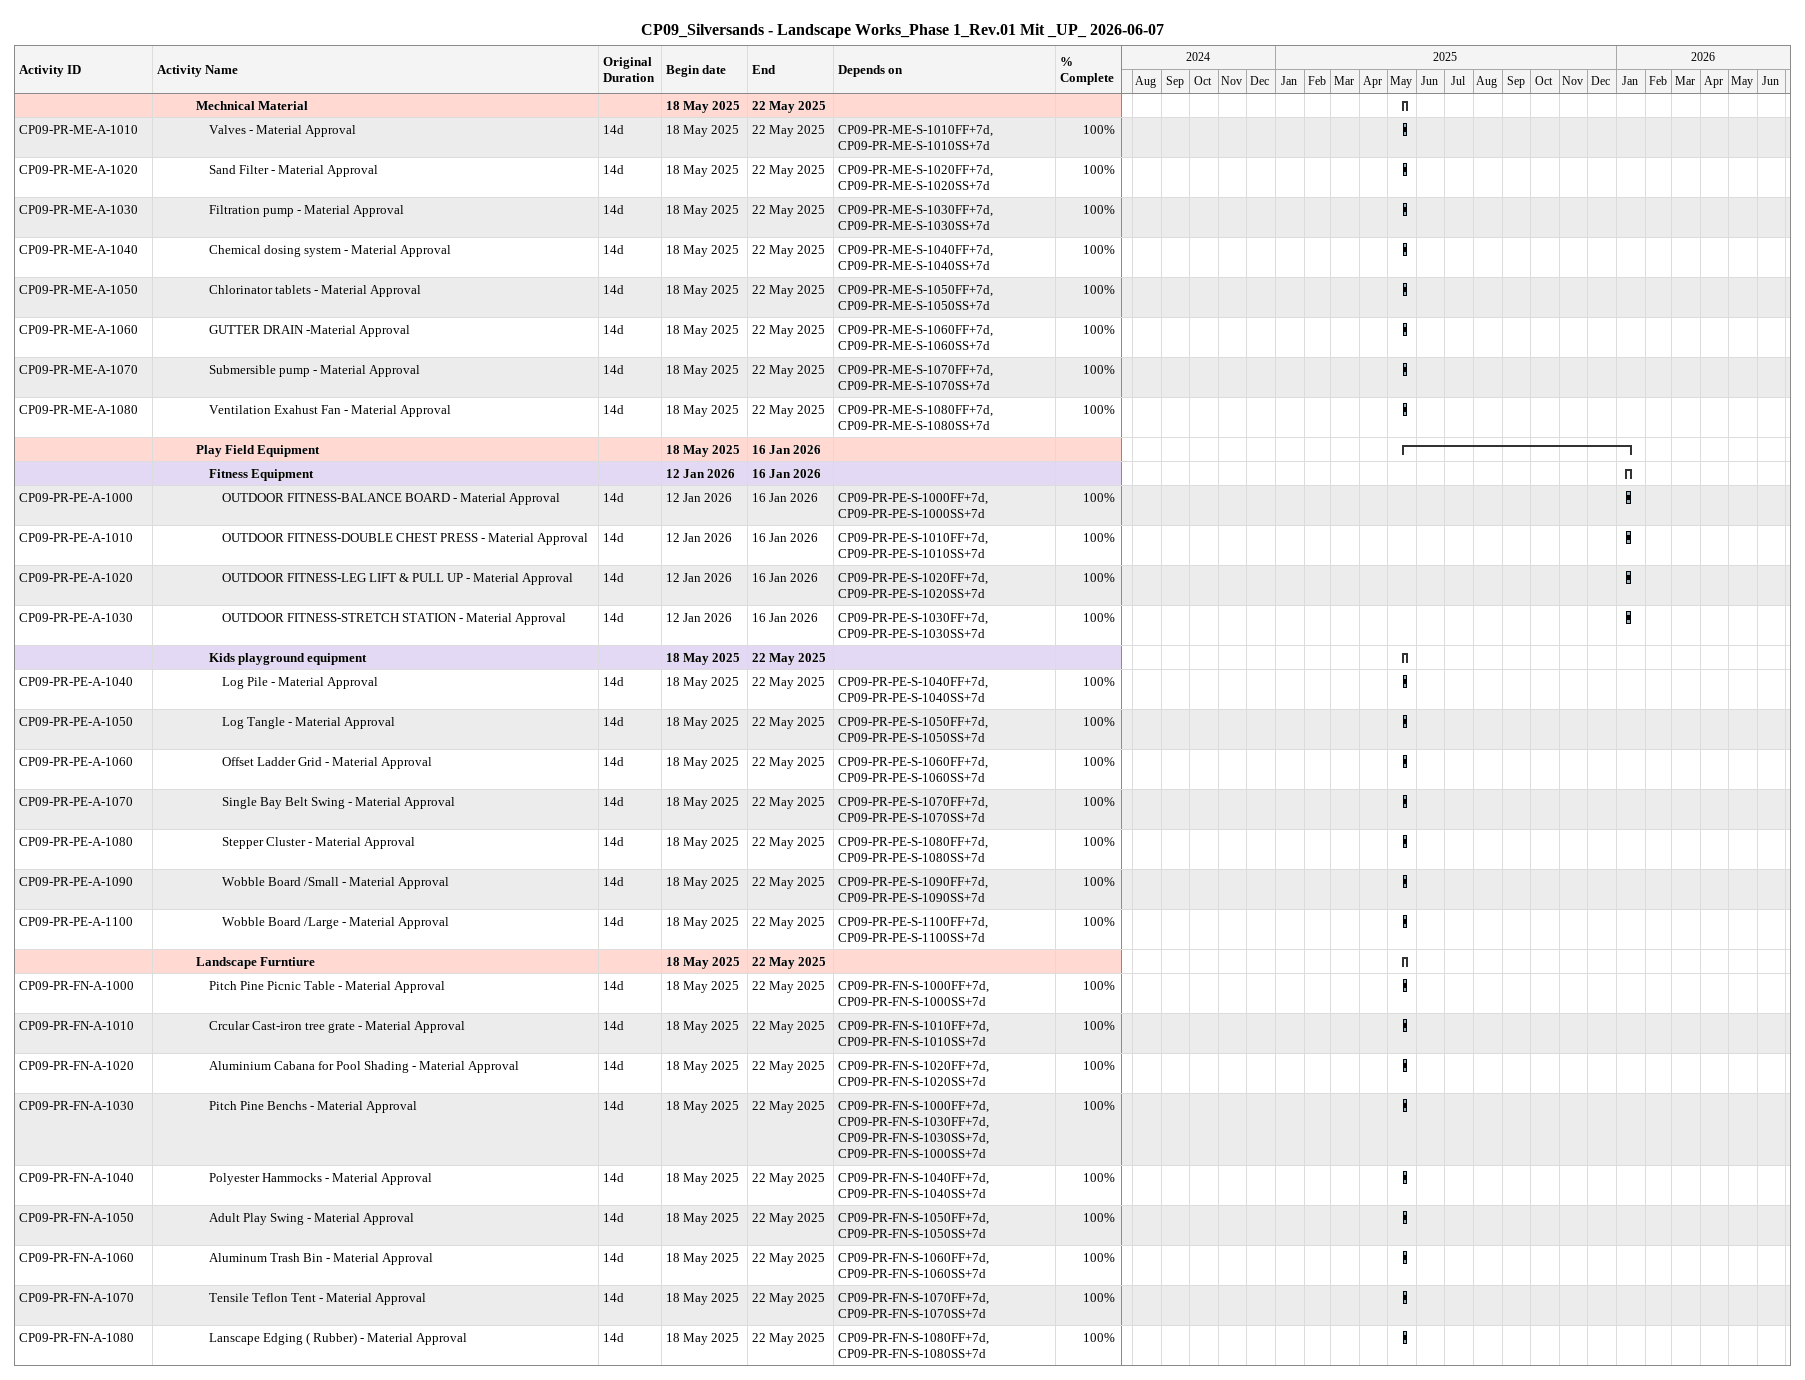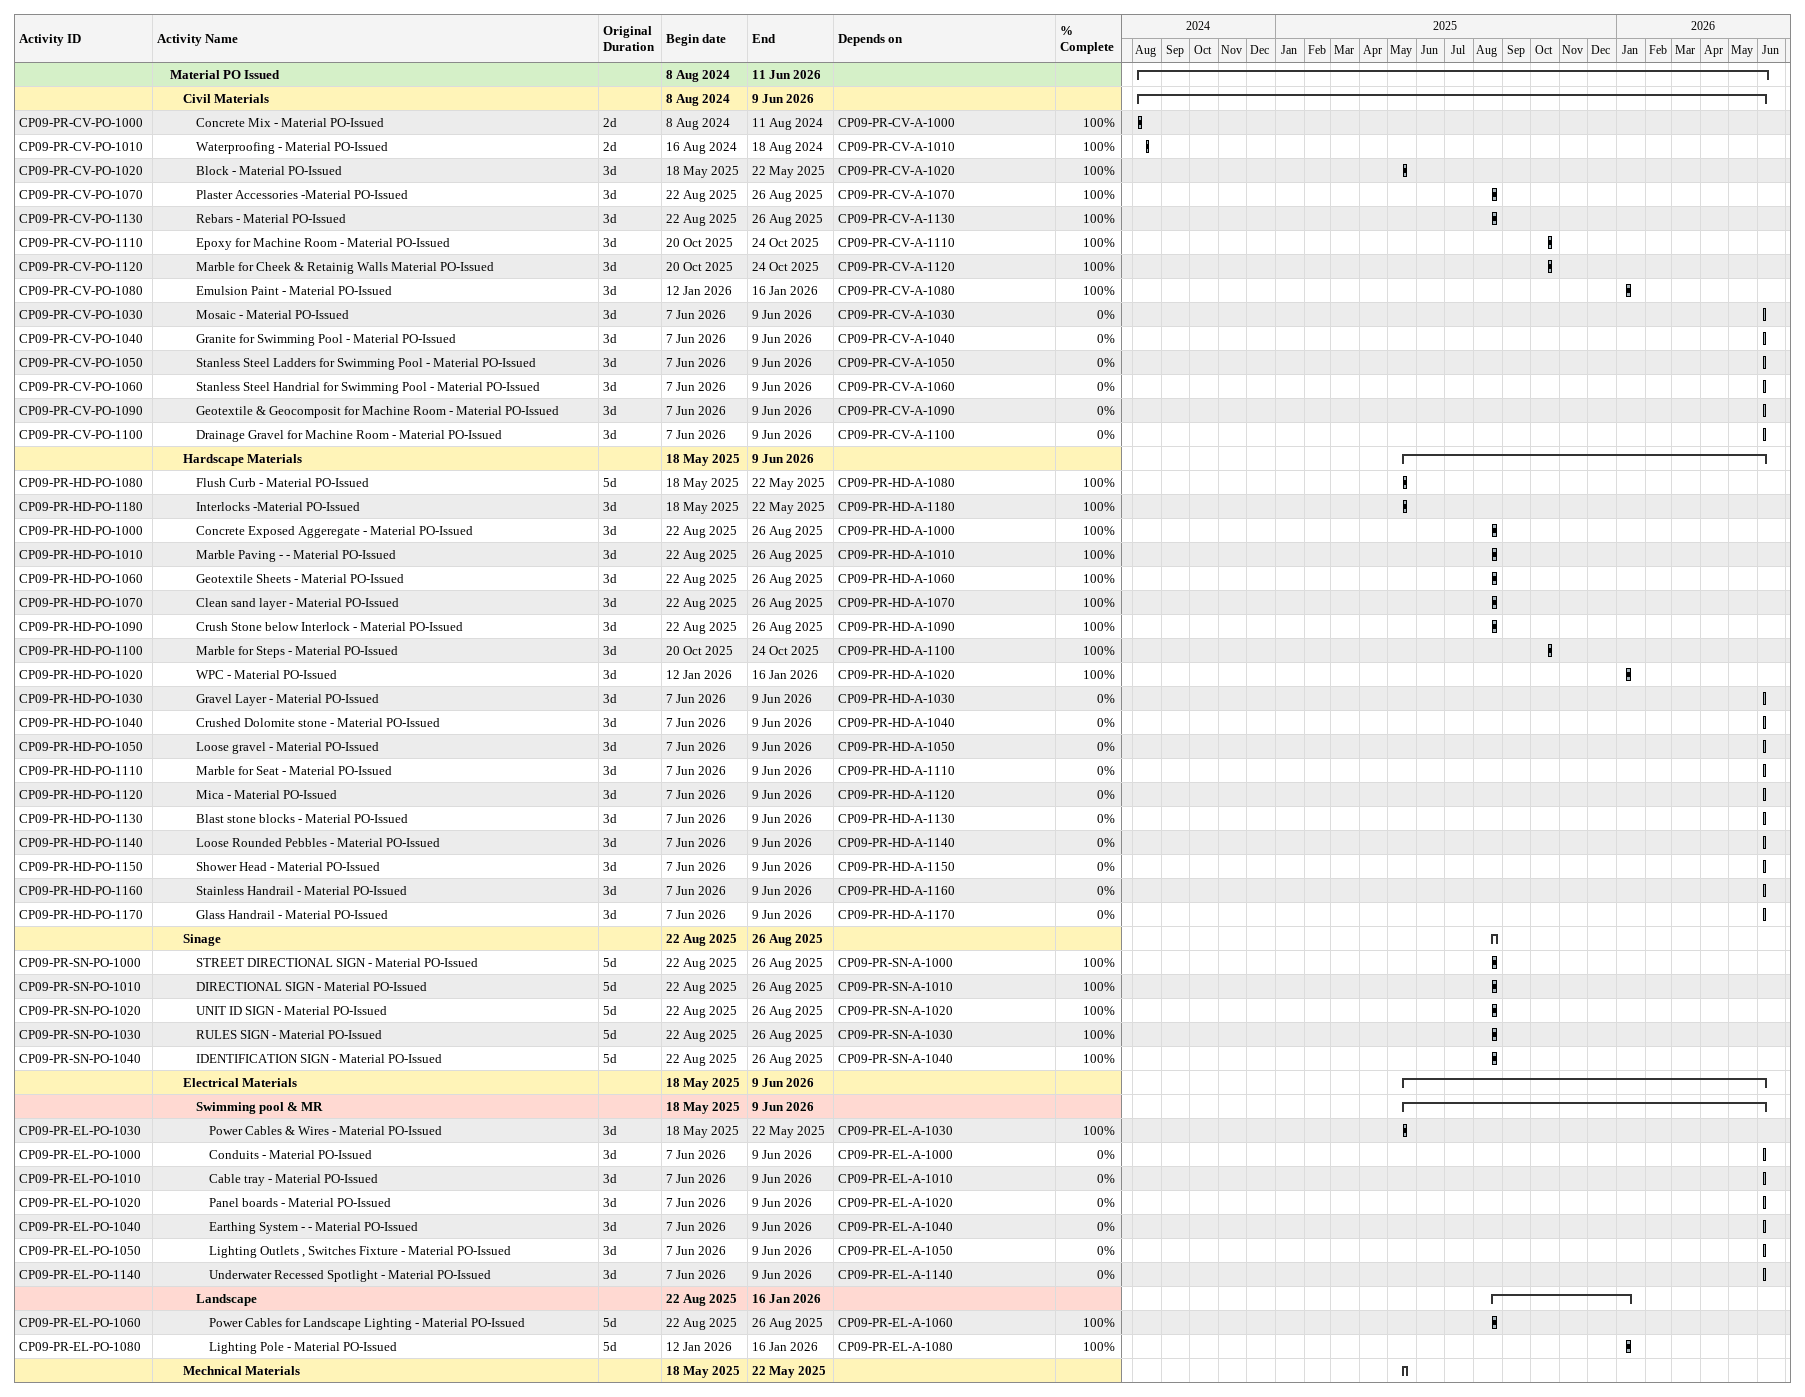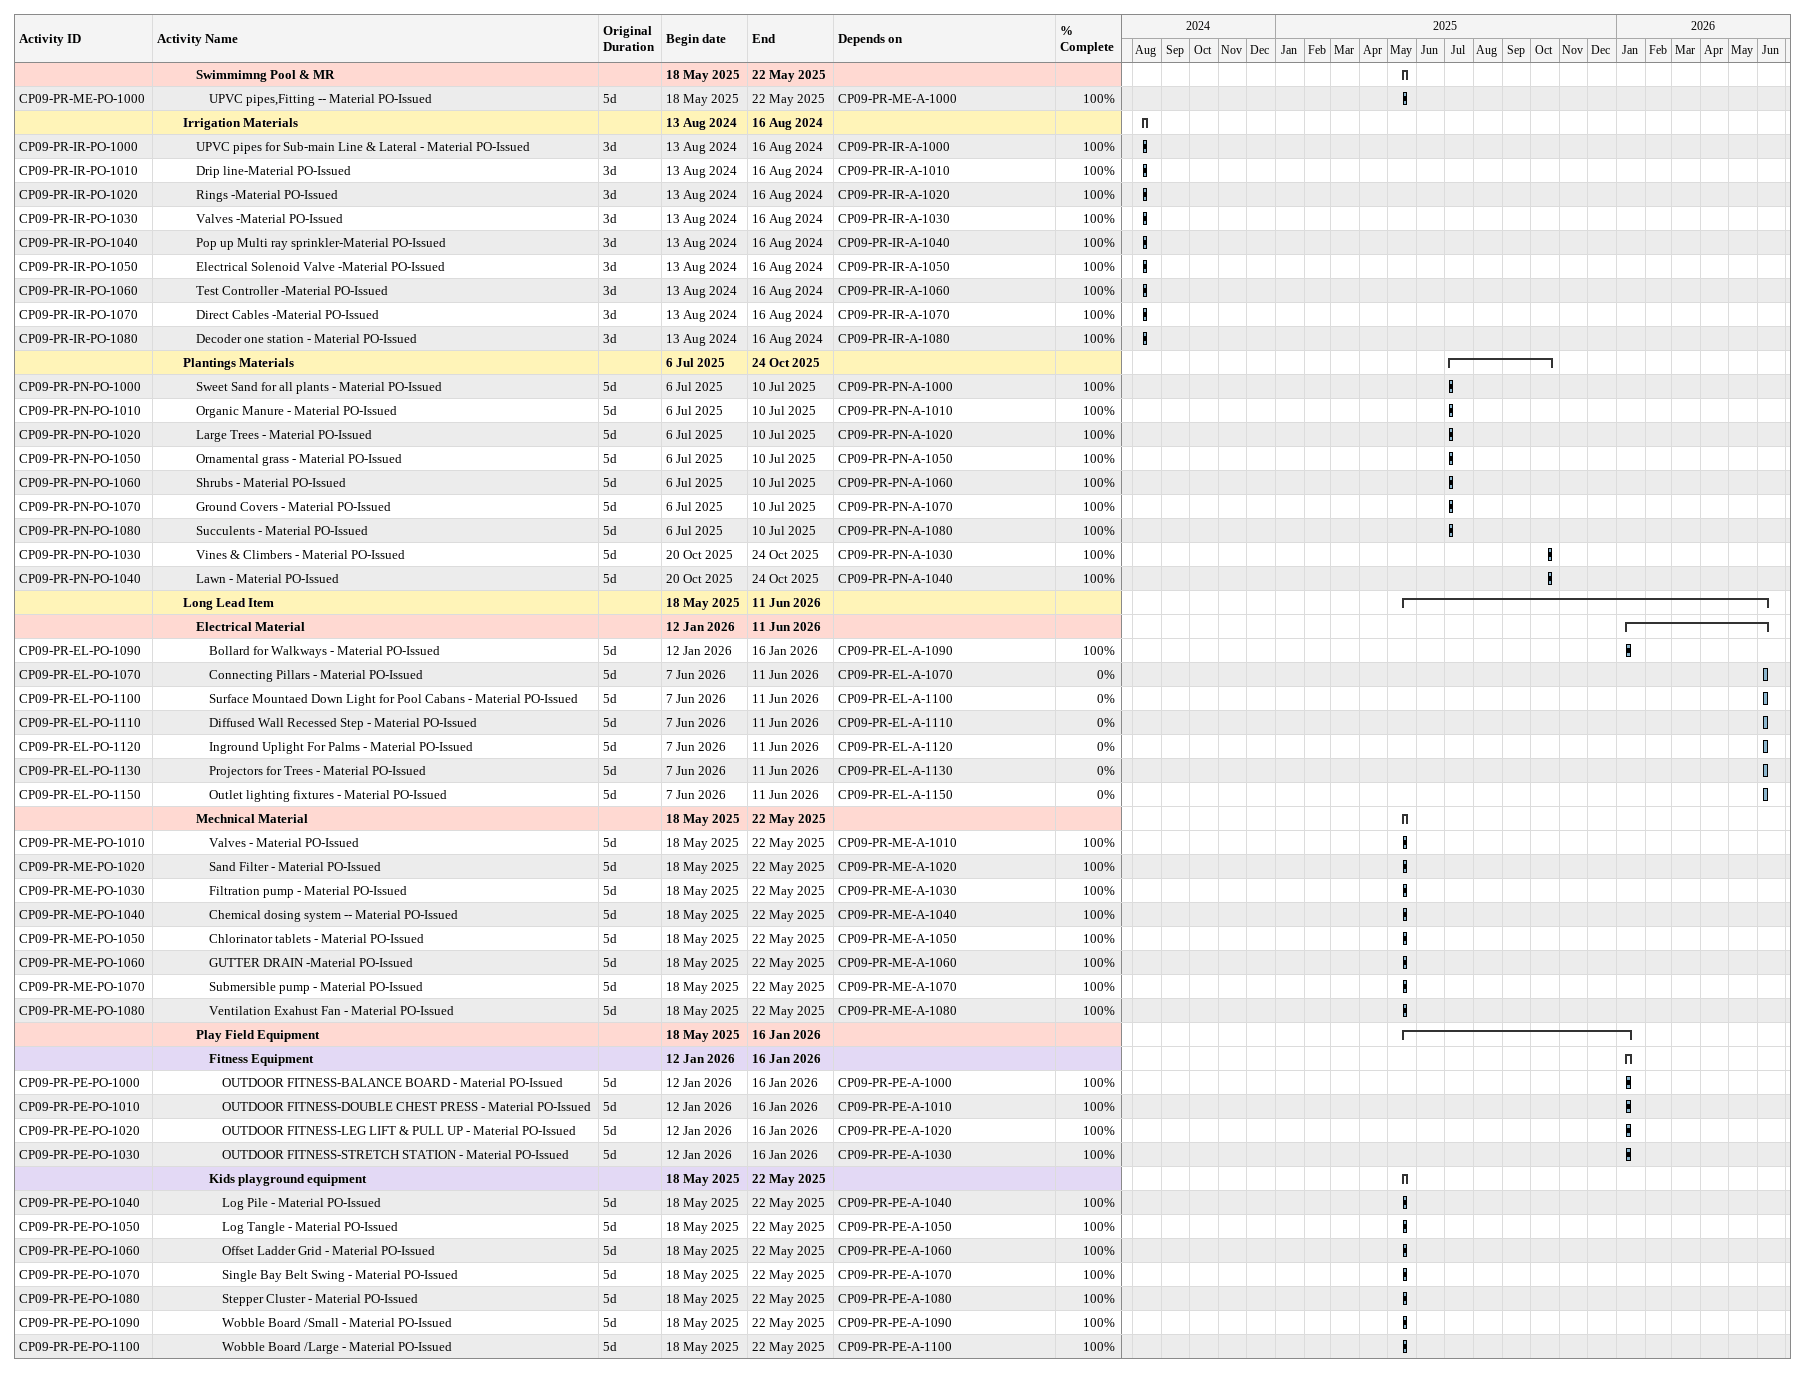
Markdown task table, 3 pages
CP09_Silversands - Landscape Works_Phase 1_Rev.01 Mit _UP_ 2026-06-07

| ID | Level | Task | Original duration | Start | Finish | Predecessors | % complete |
|---|---|---|---|---|---|---|---|
|  | 4 | **Mechnical Material** |  | 2025-05-18 | 2025-05-22 |  |  |
| CP09-PR-ME-A-1010 | 5 | Valves - Material Approval | 14d | 2025-05-18 | 2025-05-22 | CP09-PR-ME-S-1010FF+7d, CP09-PR-ME-S-1010SS+7d | 100 |
| CP09-PR-ME-A-1020 | 5 | Sand Filter - Material Approval | 14d | 2025-05-18 | 2025-05-22 | CP09-PR-ME-S-1020FF+7d, CP09-PR-ME-S-1020SS+7d | 100 |
| CP09-PR-ME-A-1030 | 5 | Filtration pump - Material Approval | 14d | 2025-05-18 | 2025-05-22 | CP09-PR-ME-S-1030FF+7d, CP09-PR-ME-S-1030SS+7d | 100 |
| CP09-PR-ME-A-1040 | 5 | Chemical dosing system - Material Approval | 14d | 2025-05-18 | 2025-05-22 | CP09-PR-ME-S-1040FF+7d, CP09-PR-ME-S-1040SS+7d | 100 |
| CP09-PR-ME-A-1050 | 5 | Chlorinator tablets - Material Approval | 14d | 2025-05-18 | 2025-05-22 | CP09-PR-ME-S-1050FF+7d, CP09-PR-ME-S-1050SS+7d | 100 |
| CP09-PR-ME-A-1060 | 5 | GUTTER DRAIN -Material Approval | 14d | 2025-05-18 | 2025-05-22 | CP09-PR-ME-S-1060FF+7d, CP09-PR-ME-S-1060SS+7d | 100 |
| CP09-PR-ME-A-1070 | 5 | Submersible pump - Material Approval | 14d | 2025-05-18 | 2025-05-22 | CP09-PR-ME-S-1070FF+7d, CP09-PR-ME-S-1070SS+7d | 100 |
| CP09-PR-ME-A-1080 | 5 | Ventilation Exahust Fan - Material Approval | 14d | 2025-05-18 | 2025-05-22 | CP09-PR-ME-S-1080FF+7d, CP09-PR-ME-S-1080SS+7d | 100 |
|  | 4 | **Play Field Equipment** |  | 2025-05-18 | 2026-01-16 |  |  |
|  | 5 | **Fitness Equipment** |  | 2026-01-12 | 2026-01-16 |  |  |
| CP09-PR-PE-A-1000 | 6 | OUTDOOR FITNESS-BALANCE BOARD - Material Approval | 14d | 2026-01-12 | 2026-01-16 | CP09-PR-PE-S-1000FF+7d, CP09-PR-PE-S-1000SS+7d | 100 |
| CP09-PR-PE-A-1010 | 6 | OUTDOOR FITNESS-DOUBLE CHEST PRESS - Material Approval | 14d | 2026-01-12 | 2026-01-16 | CP09-PR-PE-S-1010FF+7d, CP09-PR-PE-S-1010SS+7d | 100 |
| CP09-PR-PE-A-1020 | 6 | OUTDOOR FITNESS-LEG LIFT & PULL UP - Material Approval | 14d | 2026-01-12 | 2026-01-16 | CP09-PR-PE-S-1020FF+7d, CP09-PR-PE-S-1020SS+7d | 100 |
| CP09-PR-PE-A-1030 | 6 | OUTDOOR FITNESS-STRETCH STATION - Material Approval | 14d | 2026-01-12 | 2026-01-16 | CP09-PR-PE-S-1030FF+7d, CP09-PR-PE-S-1030SS+7d | 100 |
|  | 5 | **Kids playground equipment** |  | 2025-05-18 | 2025-05-22 |  |  |
| CP09-PR-PE-A-1040 | 6 | Log Pile - Material Approval | 14d | 2025-05-18 | 2025-05-22 | CP09-PR-PE-S-1040FF+7d, CP09-PR-PE-S-1040SS+7d | 100 |
| CP09-PR-PE-A-1050 | 6 | Log Tangle - Material Approval | 14d | 2025-05-18 | 2025-05-22 | CP09-PR-PE-S-1050FF+7d, CP09-PR-PE-S-1050SS+7d | 100 |
| CP09-PR-PE-A-1060 | 6 | Offset Ladder Grid - Material Approval | 14d | 2025-05-18 | 2025-05-22 | CP09-PR-PE-S-1060FF+7d, CP09-PR-PE-S-1060SS+7d | 100 |
| CP09-PR-PE-A-1070 | 6 | Single Bay Belt Swing - Material Approval | 14d | 2025-05-18 | 2025-05-22 | CP09-PR-PE-S-1070FF+7d, CP09-PR-PE-S-1070SS+7d | 100 |
| CP09-PR-PE-A-1080 | 6 | Stepper Cluster - Material Approval | 14d | 2025-05-18 | 2025-05-22 | CP09-PR-PE-S-1080FF+7d, CP09-PR-PE-S-1080SS+7d | 100 |
| CP09-PR-PE-A-1090 | 6 | Wobble Board /Small - Material Approval | 14d | 2025-05-18 | 2025-05-22 | CP09-PR-PE-S-1090FF+7d, CP09-PR-PE-S-1090SS+7d | 100 |
| CP09-PR-PE-A-1100 | 6 | Wobble Board /Large - Material Approval | 14d | 2025-05-18 | 2025-05-22 | CP09-PR-PE-S-1100FF+7d, CP09-PR-PE-S-1100SS+7d | 100 |
|  | 4 | **Landscape Furntiure** |  | 2025-05-18 | 2025-05-22 |  |  |
| CP09-PR-FN-A-1000 | 5 | Pitch Pine Picnic Table - Material Approval | 14d | 2025-05-18 | 2025-05-22 | CP09-PR-FN-S-1000FF+7d, CP09-PR-FN-S-1000SS+7d | 100 |
| CP09-PR-FN-A-1010 | 5 | Crcular Cast-iron tree grate - Material Approval | 14d | 2025-05-18 | 2025-05-22 | CP09-PR-FN-S-1010FF+7d, CP09-PR-FN-S-1010SS+7d | 100 |
| CP09-PR-FN-A-1020 | 5 | Aluminium Cabana for Pool Shading - Material Approval | 14d | 2025-05-18 | 2025-05-22 | CP09-PR-FN-S-1020FF+7d, CP09-PR-FN-S-1020SS+7d | 100 |
| CP09-PR-FN-A-1030 | 5 | Pitch Pine Benchs - Material Approval | 14d | 2025-05-18 | 2025-05-22 | CP09-PR-FN-S-1000FF+7d, CP09-PR-FN-S-1030FF+7d, CP09-PR-FN-S-1030SS+7d, CP09-PR-FN-S-1000SS+7d | 100 |
| CP09-PR-FN-A-1040 | 5 | Polyester Hammocks - Material Approval | 14d | 2025-05-18 | 2025-05-22 | CP09-PR-FN-S-1040FF+7d, CP09-PR-FN-S-1040SS+7d | 100 |
| CP09-PR-FN-A-1050 | 5 | Adult Play Swing - Material Approval | 14d | 2025-05-18 | 2025-05-22 | CP09-PR-FN-S-1050FF+7d, CP09-PR-FN-S-1050SS+7d | 100 |
| CP09-PR-FN-A-1060 | 5 | Aluminum Trash Bin - Material Approval | 14d | 2025-05-18 | 2025-05-22 | CP09-PR-FN-S-1060FF+7d, CP09-PR-FN-S-1060SS+7d | 100 |
| CP09-PR-FN-A-1070 | 5 | Tensile Teflon Tent - Material Approval | 14d | 2025-05-18 | 2025-05-22 | CP09-PR-FN-S-1070FF+7d, CP09-PR-FN-S-1070SS+7d | 100 |
| CP09-PR-FN-A-1080 | 5 | Lanscape Edging ( Rubber) - Material Approval | 14d | 2025-05-18 | 2025-05-22 | CP09-PR-FN-S-1080FF+7d, CP09-PR-FN-S-1080SS+7d | 100 |
|  | 2 | **Material PO Issued** |  | 2024-08-08 | 2026-06-11 |  |  |
|  | 3 | **Civil Materials** |  | 2024-08-08 | 2026-06-09 |  |  |
| CP09-PR-CV-PO-1000 | 4 | Concrete Mix - Material PO-Issued | 2d | 2024-08-08 | 2024-08-11 | CP09-PR-CV-A-1000 | 100 |
| CP09-PR-CV-PO-1010 | 4 | Waterproofing - Material PO-Issued | 2d | 2024-08-16 | 2024-08-18 | CP09-PR-CV-A-1010 | 100 |
| CP09-PR-CV-PO-1020 | 4 | Block - Material PO-Issued | 3d | 2025-05-18 | 2025-05-22 | CP09-PR-CV-A-1020 | 100 |
| CP09-PR-CV-PO-1070 | 4 | Plaster Accessories -Material PO-Issued | 3d | 2025-08-22 | 2025-08-26 | CP09-PR-CV-A-1070 | 100 |
| CP09-PR-CV-PO-1130 | 4 | Rebars - Material PO-Issued | 3d | 2025-08-22 | 2025-08-26 | CP09-PR-CV-A-1130 | 100 |
| CP09-PR-CV-PO-1110 | 4 | Epoxy for Machine Room - Material PO-Issued | 3d | 2025-10-20 | 2025-10-24 | CP09-PR-CV-A-1110 | 100 |
| CP09-PR-CV-PO-1120 | 4 | Marble for Cheek & Retainig Walls Material PO-Issued | 3d | 2025-10-20 | 2025-10-24 | CP09-PR-CV-A-1120 | 100 |
| CP09-PR-CV-PO-1080 | 4 | Emulsion Paint - Material PO-Issued | 3d | 2026-01-12 | 2026-01-16 | CP09-PR-CV-A-1080 | 100 |
| CP09-PR-CV-PO-1030 | 4 | Mosaic - Material PO-Issued | 3d | 2026-06-07 | 2026-06-09 | CP09-PR-CV-A-1030 | 0 |
| CP09-PR-CV-PO-1040 | 4 | Granite for Swimming Pool - Material PO-Issued | 3d | 2026-06-07 | 2026-06-09 | CP09-PR-CV-A-1040 | 0 |
| CP09-PR-CV-PO-1050 | 4 | Stanless Steel Ladders for Swimming Pool - Material PO-Issued | 3d | 2026-06-07 | 2026-06-09 | CP09-PR-CV-A-1050 | 0 |
| CP09-PR-CV-PO-1060 | 4 | Stanless Steel Handrial for Swimming Pool - Material PO-Issued | 3d | 2026-06-07 | 2026-06-09 | CP09-PR-CV-A-1060 | 0 |
| CP09-PR-CV-PO-1090 | 4 | Geotextile & Geocomposit for Machine Room - Material PO-Issued | 3d | 2026-06-07 | 2026-06-09 | CP09-PR-CV-A-1090 | 0 |
| CP09-PR-CV-PO-1100 | 4 | Drainage Gravel for Machine Room - Material PO-Issued | 3d | 2026-06-07 | 2026-06-09 | CP09-PR-CV-A-1100 | 0 |
|  | 3 | **Hardscape Materials** |  | 2025-05-18 | 2026-06-09 |  |  |
| CP09-PR-HD-PO-1080 | 4 | Flush Curb - Material PO-Issued | 5d | 2025-05-18 | 2025-05-22 | CP09-PR-HD-A-1080 | 100 |
| CP09-PR-HD-PO-1180 | 4 | Interlocks -Material PO-Issued | 3d | 2025-05-18 | 2025-05-22 | CP09-PR-HD-A-1180 | 100 |
| CP09-PR-HD-PO-1000 | 4 | Concrete Exposed Aggeregate - Material PO-Issued | 3d | 2025-08-22 | 2025-08-26 | CP09-PR-HD-A-1000 | 100 |
| CP09-PR-HD-PO-1010 | 4 | Marble Paving - - Material PO-Issued | 3d | 2025-08-22 | 2025-08-26 | CP09-PR-HD-A-1010 | 100 |
| CP09-PR-HD-PO-1060 | 4 | Geotextile Sheets - Material PO-Issued | 3d | 2025-08-22 | 2025-08-26 | CP09-PR-HD-A-1060 | 100 |
| CP09-PR-HD-PO-1070 | 4 | Clean sand layer - Material PO-Issued | 3d | 2025-08-22 | 2025-08-26 | CP09-PR-HD-A-1070 | 100 |
| CP09-PR-HD-PO-1090 | 4 | Crush Stone below Interlock - Material PO-Issued | 3d | 2025-08-22 | 2025-08-26 | CP09-PR-HD-A-1090 | 100 |
| CP09-PR-HD-PO-1100 | 4 | Marble for Steps - Material PO-Issued | 3d | 2025-10-20 | 2025-10-24 | CP09-PR-HD-A-1100 | 100 |
| CP09-PR-HD-PO-1020 | 4 | WPC - Material PO-Issued | 3d | 2026-01-12 | 2026-01-16 | CP09-PR-HD-A-1020 | 100 |
| CP09-PR-HD-PO-1030 | 4 | Gravel Layer - Material PO-Issued | 3d | 2026-06-07 | 2026-06-09 | CP09-PR-HD-A-1030 | 0 |
| CP09-PR-HD-PO-1040 | 4 | Crushed Dolomite stone - Material PO-Issued | 3d | 2026-06-07 | 2026-06-09 | CP09-PR-HD-A-1040 | 0 |
| CP09-PR-HD-PO-1050 | 4 | Loose gravel - Material PO-Issued | 3d | 2026-06-07 | 2026-06-09 | CP09-PR-HD-A-1050 | 0 |
| CP09-PR-HD-PO-1110 | 4 | Marble for Seat - Material PO-Issued | 3d | 2026-06-07 | 2026-06-09 | CP09-PR-HD-A-1110 | 0 |
| CP09-PR-HD-PO-1120 | 4 | Mica - Material PO-Issued | 3d | 2026-06-07 | 2026-06-09 | CP09-PR-HD-A-1120 | 0 |
| CP09-PR-HD-PO-1130 | 4 | Blast stone blocks - Material PO-Issued | 3d | 2026-06-07 | 2026-06-09 | CP09-PR-HD-A-1130 | 0 |
| CP09-PR-HD-PO-1140 | 4 | Loose Rounded Pebbles - Material PO-Issued | 3d | 2026-06-07 | 2026-06-09 | CP09-PR-HD-A-1140 | 0 |
| CP09-PR-HD-PO-1150 | 4 | Shower Head - Material PO-Issued | 3d | 2026-06-07 | 2026-06-09 | CP09-PR-HD-A-1150 | 0 |
| CP09-PR-HD-PO-1160 | 4 | Stainless Handrail - Material PO-Issued | 3d | 2026-06-07 | 2026-06-09 | CP09-PR-HD-A-1160 | 0 |
| CP09-PR-HD-PO-1170 | 4 | Glass Handrail - Material PO-Issued | 3d | 2026-06-07 | 2026-06-09 | CP09-PR-HD-A-1170 | 0 |
|  | 3 | **Sinage** |  | 2025-08-22 | 2025-08-26 |  |  |
| CP09-PR-SN-PO-1000 | 4 | STREET DIRECTIONAL SIGN - Material PO-Issued | 5d | 2025-08-22 | 2025-08-26 | CP09-PR-SN-A-1000 | 100 |
| CP09-PR-SN-PO-1010 | 4 | DIRECTIONAL SIGN - Material PO-Issued | 5d | 2025-08-22 | 2025-08-26 | CP09-PR-SN-A-1010 | 100 |
| CP09-PR-SN-PO-1020 | 4 | UNIT ID SIGN - Material PO-Issued | 5d | 2025-08-22 | 2025-08-26 | CP09-PR-SN-A-1020 | 100 |
| CP09-PR-SN-PO-1030 | 4 | RULES SIGN - Material PO-Issued | 5d | 2025-08-22 | 2025-08-26 | CP09-PR-SN-A-1030 | 100 |
| CP09-PR-SN-PO-1040 | 4 | IDENTIFICATION SIGN - Material PO-Issued | 5d | 2025-08-22 | 2025-08-26 | CP09-PR-SN-A-1040 | 100 |
|  | 3 | **Electrical Materials** |  | 2025-05-18 | 2026-06-09 |  |  |
|  | 4 | **Swimming pool & MR** |  | 2025-05-18 | 2026-06-09 |  |  |
| CP09-PR-EL-PO-1030 | 5 | Power Cables & Wires - Material PO-Issued | 3d | 2025-05-18 | 2025-05-22 | CP09-PR-EL-A-1030 | 100 |
| CP09-PR-EL-PO-1000 | 5 | Conduits - Material PO-Issued | 3d | 2026-06-07 | 2026-06-09 | CP09-PR-EL-A-1000 | 0 |
| CP09-PR-EL-PO-1010 | 5 | Cable tray - Material PO-Issued | 3d | 2026-06-07 | 2026-06-09 | CP09-PR-EL-A-1010 | 0 |
| CP09-PR-EL-PO-1020 | 5 | Panel boards - Material PO-Issued | 3d | 2026-06-07 | 2026-06-09 | CP09-PR-EL-A-1020 | 0 |
| CP09-PR-EL-PO-1040 | 5 | Earthing System - - Material PO-Issued | 3d | 2026-06-07 | 2026-06-09 | CP09-PR-EL-A-1040 | 0 |
| CP09-PR-EL-PO-1050 | 5 | Lighting Outlets , Switches Fixture - Material PO-Issued | 3d | 2026-06-07 | 2026-06-09 | CP09-PR-EL-A-1050 | 0 |
| CP09-PR-EL-PO-1140 | 5 | Underwater Recessed Spotlight - Material PO-Issued | 3d | 2026-06-07 | 2026-06-09 | CP09-PR-EL-A-1140 | 0 |
|  | 4 | **Landscape** |  | 2025-08-22 | 2026-01-16 |  |  |
| CP09-PR-EL-PO-1060 | 5 | Power Cables for Landscape Lighting - Material PO-Issued | 5d | 2025-08-22 | 2025-08-26 | CP09-PR-EL-A-1060 | 100 |
| CP09-PR-EL-PO-1080 | 5 | Lighting Pole - Material PO-Issued | 5d | 2026-01-12 | 2026-01-16 | CP09-PR-EL-A-1080 | 100 |
|  | 3 | **Mechnical Materials** |  | 2025-05-18 | 2025-05-22 |  |  |
|  | 4 | **Swimmimng Pool & MR** |  | 2025-05-18 | 2025-05-22 |  |  |
| CP09-PR-ME-PO-1000 | 5 | UPVC pipes,Fitting -- Material PO-Issued | 5d | 2025-05-18 | 2025-05-22 | CP09-PR-ME-A-1000 | 100 |
|  | 3 | **Irrigation Materials** |  | 2024-08-13 | 2024-08-16 |  |  |
| CP09-PR-IR-PO-1000 | 4 | UPVC pipes for Sub-main Line & Lateral - Material PO-Issued | 3d | 2024-08-13 | 2024-08-16 | CP09-PR-IR-A-1000 | 100 |
| CP09-PR-IR-PO-1010 | 4 | Drip line-Material PO-Issued | 3d | 2024-08-13 | 2024-08-16 | CP09-PR-IR-A-1010 | 100 |
| CP09-PR-IR-PO-1020 | 4 | Rings -Material PO-Issued | 3d | 2024-08-13 | 2024-08-16 | CP09-PR-IR-A-1020 | 100 |
| CP09-PR-IR-PO-1030 | 4 | Valves -Material PO-Issued | 3d | 2024-08-13 | 2024-08-16 | CP09-PR-IR-A-1030 | 100 |
| CP09-PR-IR-PO-1040 | 4 | Pop up Multi ray sprinkler-Material PO-Issued | 3d | 2024-08-13 | 2024-08-16 | CP09-PR-IR-A-1040 | 100 |
| CP09-PR-IR-PO-1050 | 4 | Electrical Solenoid Valve -Material PO-Issued | 3d | 2024-08-13 | 2024-08-16 | CP09-PR-IR-A-1050 | 100 |
| CP09-PR-IR-PO-1060 | 4 | Test Controller -Material PO-Issued | 3d | 2024-08-13 | 2024-08-16 | CP09-PR-IR-A-1060 | 100 |
| CP09-PR-IR-PO-1070 | 4 | Direct Cables -Material PO-Issued | 3d | 2024-08-13 | 2024-08-16 | CP09-PR-IR-A-1070 | 100 |
| CP09-PR-IR-PO-1080 | 4 | Decoder one station - Material PO-Issued | 3d | 2024-08-13 | 2024-08-16 | CP09-PR-IR-A-1080 | 100 |
|  | 3 | **Plantings Materials** |  | 2025-07-06 | 2025-10-24 |  |  |
| CP09-PR-PN-PO-1000 | 4 | Sweet Sand for all plants - Material PO-Issued | 5d | 2025-07-06 | 2025-07-10 | CP09-PR-PN-A-1000 | 100 |
| CP09-PR-PN-PO-1010 | 4 | Organic Manure - Material PO-Issued | 5d | 2025-07-06 | 2025-07-10 | CP09-PR-PN-A-1010 | 100 |
| CP09-PR-PN-PO-1020 | 4 | Large Trees - Material PO-Issued | 5d | 2025-07-06 | 2025-07-10 | CP09-PR-PN-A-1020 | 100 |
| CP09-PR-PN-PO-1050 | 4 | Ornamental grass - Material PO-Issued | 5d | 2025-07-06 | 2025-07-10 | CP09-PR-PN-A-1050 | 100 |
| CP09-PR-PN-PO-1060 | 4 | Shrubs - Material PO-Issued | 5d | 2025-07-06 | 2025-07-10 | CP09-PR-PN-A-1060 | 100 |
| CP09-PR-PN-PO-1070 | 4 | Ground Covers - Material PO-Issued | 5d | 2025-07-06 | 2025-07-10 | CP09-PR-PN-A-1070 | 100 |
| CP09-PR-PN-PO-1080 | 4 | Succulents - Material PO-Issued | 5d | 2025-07-06 | 2025-07-10 | CP09-PR-PN-A-1080 | 100 |
| CP09-PR-PN-PO-1030 | 4 | Vines & Climbers - Material PO-Issued | 5d | 2025-10-20 | 2025-10-24 | CP09-PR-PN-A-1030 | 100 |
| CP09-PR-PN-PO-1040 | 4 | Lawn - Material PO-Issued | 5d | 2025-10-20 | 2025-10-24 | CP09-PR-PN-A-1040 | 100 |
|  | 3 | **Long Lead Item** |  | 2025-05-18 | 2026-06-11 |  |  |
|  | 4 | **Electrical Material** |  | 2026-01-12 | 2026-06-11 |  |  |
| CP09-PR-EL-PO-1090 | 5 | Bollard for Walkways - Material PO-Issued | 5d | 2026-01-12 | 2026-01-16 | CP09-PR-EL-A-1090 | 100 |
| CP09-PR-EL-PO-1070 | 5 | Connecting Pillars - Material PO-Issued | 5d | 2026-06-07 | 2026-06-11 | CP09-PR-EL-A-1070 | 0 |
| CP09-PR-EL-PO-1100 | 5 | Surface Mountaed Down Light for Pool Cabans - Material PO-Issued | 5d | 2026-06-07 | 2026-06-11 | CP09-PR-EL-A-1100 | 0 |
| CP09-PR-EL-PO-1110 | 5 | Diffused Wall Recessed Step - Material PO-Issued | 5d | 2026-06-07 | 2026-06-11 | CP09-PR-EL-A-1110 | 0 |
| CP09-PR-EL-PO-1120 | 5 | Inground Uplight For Palms - Material PO-Issued | 5d | 2026-06-07 | 2026-06-11 | CP09-PR-EL-A-1120 | 0 |
| CP09-PR-EL-PO-1130 | 5 | Projectors for Trees - Material PO-Issued | 5d | 2026-06-07 | 2026-06-11 | CP09-PR-EL-A-1130 | 0 |
| CP09-PR-EL-PO-1150 | 5 | Outlet lighting fixtures - Material PO-Issued | 5d | 2026-06-07 | 2026-06-11 | CP09-PR-EL-A-1150 | 0 |
|  | 4 | **Mechnical Material** |  | 2025-05-18 | 2025-05-22 |  |  |
| CP09-PR-ME-PO-1010 | 5 | Valves - Material PO-Issued | 5d | 2025-05-18 | 2025-05-22 | CP09-PR-ME-A-1010 | 100 |
| CP09-PR-ME-PO-1020 | 5 | Sand Filter - Material PO-Issued | 5d | 2025-05-18 | 2025-05-22 | CP09-PR-ME-A-1020 | 100 |
| CP09-PR-ME-PO-1030 | 5 | Filtration pump - Material PO-Issued | 5d | 2025-05-18 | 2025-05-22 | CP09-PR-ME-A-1030 | 100 |
| CP09-PR-ME-PO-1040 | 5 | Chemical dosing system -- Material PO-Issued | 5d | 2025-05-18 | 2025-05-22 | CP09-PR-ME-A-1040 | 100 |
| CP09-PR-ME-PO-1050 | 5 | Chlorinator tablets - Material PO-Issued | 5d | 2025-05-18 | 2025-05-22 | CP09-PR-ME-A-1050 | 100 |
| CP09-PR-ME-PO-1060 | 5 | GUTTER DRAIN -Material PO-Issued | 5d | 2025-05-18 | 2025-05-22 | CP09-PR-ME-A-1060 | 100 |
| CP09-PR-ME-PO-1070 | 5 | Submersible pump - Material PO-Issued | 5d | 2025-05-18 | 2025-05-22 | CP09-PR-ME-A-1070 | 100 |
| CP09-PR-ME-PO-1080 | 5 | Ventilation Exahust Fan - Material PO-Issued | 5d | 2025-05-18 | 2025-05-22 | CP09-PR-ME-A-1080 | 100 |
|  | 4 | **Play Field Equipment** |  | 2025-05-18 | 2026-01-16 |  |  |
|  | 5 | **Fitness Equipment** |  | 2026-01-12 | 2026-01-16 |  |  |
| CP09-PR-PE-PO-1000 | 6 | OUTDOOR FITNESS-BALANCE BOARD - Material PO-Issued | 5d | 2026-01-12 | 2026-01-16 | CP09-PR-PE-A-1000 | 100 |
| CP09-PR-PE-PO-1010 | 6 | OUTDOOR FITNESS-DOUBLE CHEST PRESS - Material PO-Issued | 5d | 2026-01-12 | 2026-01-16 | CP09-PR-PE-A-1010 | 100 |
| CP09-PR-PE-PO-1020 | 6 | OUTDOOR FITNESS-LEG LIFT & PULL UP - Material PO-Issued | 5d | 2026-01-12 | 2026-01-16 | CP09-PR-PE-A-1020 | 100 |
| CP09-PR-PE-PO-1030 | 6 | OUTDOOR FITNESS-STRETCH STATION - Material PO-Issued | 5d | 2026-01-12 | 2026-01-16 | CP09-PR-PE-A-1030 | 100 |
|  | 5 | **Kids playground equipment** |  | 2025-05-18 | 2025-05-22 |  |  |
| CP09-PR-PE-PO-1040 | 6 | Log Pile - Material PO-Issued | 5d | 2025-05-18 | 2025-05-22 | CP09-PR-PE-A-1040 | 100 |
| CP09-PR-PE-PO-1050 | 6 | Log Tangle - Material PO-Issued | 5d | 2025-05-18 | 2025-05-22 | CP09-PR-PE-A-1050 | 100 |
| CP09-PR-PE-PO-1060 | 6 | Offset Ladder Grid - Material PO-Issued | 5d | 2025-05-18 | 2025-05-22 | CP09-PR-PE-A-1060 | 100 |
| CP09-PR-PE-PO-1070 | 6 | Single Bay Belt Swing - Material PO-Issued | 5d | 2025-05-18 | 2025-05-22 | CP09-PR-PE-A-1070 | 100 |
| CP09-PR-PE-PO-1080 | 6 | Stepper Cluster - Material PO-Issued | 5d | 2025-05-18 | 2025-05-22 | CP09-PR-PE-A-1080 | 100 |
| CP09-PR-PE-PO-1090 | 6 | Wobble Board /Small - Material PO-Issued | 5d | 2025-05-18 | 2025-05-22 | CP09-PR-PE-A-1090 | 100 |
| CP09-PR-PE-PO-1100 | 6 | Wobble Board /Large - Material PO-Issued | 5d | 2025-05-18 | 2025-05-22 | CP09-PR-PE-A-1100 | 100 |
